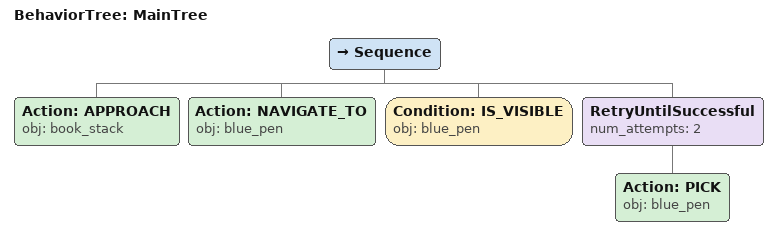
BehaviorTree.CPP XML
<root main_tree_to_execute="MainTree">
  <BehaviorTree ID="MainTree">
    <Sequence>
      <!-- Approach book_stack -->
      <Action ID="APPROACH" obj="book_stack" />
      <!-- Navigate to blue_pen -->
      <Action ID="NAVIGATE_TO" obj="blue_pen" />
      <!-- Check blue_pen is visible before GRASP -->
      <Condition ID="IS_VISIBLE" obj="blue_pen" />
      <!-- Retry GRASP blue_pen up to 2 attempts -->
      <RetryUntilSuccessful num_attempts="2">
        <!-- Grasp blue_pen -->
        <Action ID="PICK" obj="blue_pen" />
      </RetryUntilSuccessful>
    </Sequence>
  </BehaviorTree>
</root>
